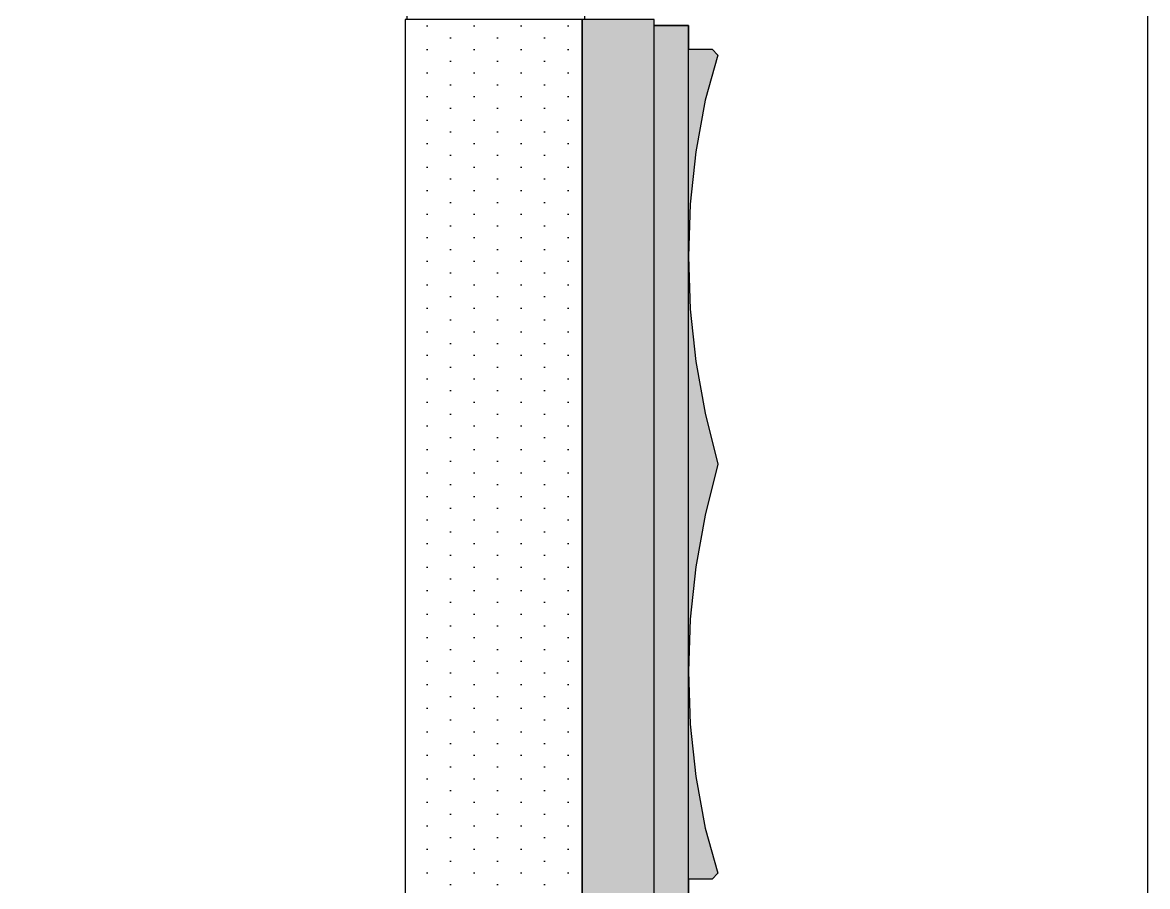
# Model space of a CAD drawing. Header units: millimetres. Extents: x 2519235 to 7246330, y 25937 to 201821.
# Drawn here: x 2751645 to 2753544, y 108125 to 109583 of the extents above; entities that cross this region are included whole.
import ezdxf

# ---------------------------------------------------------------- set-up
doc = ezdxf.new("R2010")
doc.units = ezdxf.units.MM
doc.set_wipeout_variables(frame=1)
for name, color, linetype in [('000 - CONCRETE_COL_CUT_COLOR_1', 7, 'Continuous'), ('000 - CONCRETE_COL_HATCH_', 7, 'Continuous'), ('000 - CONCRETE_COL_WIPEOUT_', 7, 'Continuous'), ('000 - CONCRETE_PRECAST_CUT_COLOR_4', 7, 'Continuous'), ('010 - ASPG_FLASHING_HATCH_', 7, 'Continuous'), ('010 - ASPG_FLASHING_MAIN_COLOR_2', 7, 'Continuous'), ('010 - ASPG_FLASHING_MAIN_COLOR_4', 7, 'Continuous'), ('010 - ASPG_FLASHING_WIPEOUT_', 7, 'Continuous'), ('_PLATE-200', 7, 'Continuous'), ('_Wall-PRECAST', 7, 'Continuous'), ('Xref-PLAN-106.940$0$_Beam', 7, 'Continuous')]:
    doc.layers.add(name, color=color, linetype=linetype)

# ---------------------------------------------------------------- blocks, each defined once
blk = doc.blocks.new('Xref-PLAN-106.940')
at = {"layer": 'Xref-PLAN-106.940$0$_Beam', "color": 7}
for p, q in [((153369.2, 15158.4), (153369.2, 6933.4)), ((153669.2, 15158.4), (153669.2, 6933.4))]:
    blk.add_line(p, q, dxfattribs=at)
blk = doc.blocks.new('*U2089')
at = {"layer": '000 - CONCRETE_COL_HATCH_'}
h = blk.add_hatch(dxfattribs=at)
h.set_pattern_fill('AR-CONC', scale=0.04)
h.set_pattern_definition([(50, (3855.6627, -902246.8257), (7.28738676, -0.63756342), [0.762, -8.382]), (355, (3855.663, -902246.826), (-1.40973686, 7.64227381), [0.6096, -6.705623367]), (100.4514447, (3856.27, -902246.879), (5.877649884, 7.004710076), [0.64760035, -7.123609784]), (46.1842, (3855.663, -902244.794), (10.84316164, -1.68169312), [1.143, -12.573]), (96.6355576, (3856.566, -902244.934), (9.49616536, 9.89704498), [0.97140093, -10.68542433]), (351.1841512, (3855.663, -902244.794), (9.49616536, 9.89704498), [0.91439868, -10.05838928]), (21, (3856.6787, -902245.3017), (6.06457565, -4.090607927), [0.762, -8.382]), (326, (3856.679, -902245.302), (2.472081134, 7.367518645), [0.6096, -6.7056]), (71.451445, (3857.184, -902245.6426), (8.53665677, 3.276910755), [0.64760035, -7.123597504]), (37.5, (3855.6627, -902246.8257), (0.12354413, 3.382201555), [0, -6.62432, 0, -6.8072, 0, -6.731]), (7.5, (3855.6627, -902246.8257), (2.6727865, 4.007222993), [0, -3.88112, 0, -6.47192, 0, -2.5654]), (327.5, (3853.397, -902246.8257), (5.423623807, -0.22914976), [0, -2.54, 0, -7.9248, 0, -10.5156]), (317.5, (3852.381, -902246.8257), (5.925167255, 1.017059641), [0, -3.302, 0, -5.26288, 0, -7.4676])])
h.paths.add_polyline_path([(0, 0), (150, 0), (150, -40), (190, -40), (200, -50), (178.2, -125.9), (162.6, -213.2), (153.1, -301.4), (150, -390), (153.1, -478.6), (162.6, -566.8), (178.2, -654.1), (200, -740), (178.2, -825.9), (162.6, -913.2), (153.1, -1001.4), (150, -1090), (153.1, -1178.6), (162.6, -1266.8), (178.2, -1354.1), (200, -1430), (190, -1440), (150, -1440), (150, -1480), (0, -1480)])
at = {"layer": '000 - CONCRETE_COL_CUT_COLOR_1', "color": 7, "lineweight": -2}
blk.add_lwpolyline([(0, 0), (150, 0), (150, -40), (190, -40), (200, -50), (178.2, -125.9), (162.6, -213.2), (153.1, -301.4), (150, -390), (153.1, -478.6), (162.6, -566.8), (178.2, -654.1), (200, -740), (178.2, -825.9), (162.6, -913.2), (153.1, -1001.4), (150, -1090), (153.1, -1178.6), (162.6, -1266.8), (178.2, -1354.1), (200, -1430), (190, -1440), (150, -1440), (150, -1480), (0, -1480), (0, -1480), (0, -1480), (0, -1480), (0, -1480), (0, -1480), (0, -1480), (0, -1480), (0, -1480), (0, -1480), (0, -1480), (0, -1480), (0, -1480), (0, -1480), (0, -1480), (0, -1480), (0, -1480), (0, -1480), (0, -1480), (0, -1480), (0, -1480), (0, -1480), (0, -1480), (0, -1480)], close=True, dxfattribs=at)
blk = doc.blocks.new('A$C6d15e31b')
at = {"layer": '_PLATE-200', "color": 7}
for points in [[(18050, -9325), (18050, -9525), (17850, -9525), (17850, -9325)], [(18050, -10225), (18050, -10425), (17850, -10425), (17850, -10225)]]:
    blk.add_lwpolyline(points, close=True, dxfattribs=at)
at = {"layer": '_Wall-PRECAST', "color": 7}
for p, q in [((18075, -9135), (18075, -10615)), ((18225, -9135), (18075, -9135)), ((18225, -10615), (18225, -9135)), ((18225, -9175), (18265, -9175)), ((18275, -9185), (18253.2, -9260.9)), ((18265, -9175), (18275, -9185)), ((18253.2, -9260.9), (18237.6, -9348.2)), ((18075, -9325), (18075, -9525)), ((18081, -9325), (18075, -9325)), ((18075, -9325), (18075, -9525)), ((18081, -9325), (18075, -9325)), ((18081, -9325), (18081, -9525)), ((18081, -9325), (18081, -9525)), ((18237.6, -9348.2), (18228.1, -9436.4)), ((18228.1, -9436.4), (18225, -9525)), ((18081, -9525), (18075, -9525)), ((18081, -9525), (18075, -9525)), ((18225, -9525), (18228.1, -9613.6)), ((18228.1, -9613.6), (18237.6, -9701.8)), ((18237.6, -9701.8), (18253.2, -9789.1)), ((18253.2, -9789.1), (18275, -9875)), ((18275, -9875), (18253.2, -9960.9)), ((18253.2, -9960.9), (18237.6, -10048.2)), ((18237.6, -10048.2), (18228.1, -10136.4)), ((18228.1, -10136.4), (18225, -10225)), ((18075, -10225), (18075, -10425)), ((18081, -10225), (18075, -10225)), ((18075, -10225), (18075, -10425)), ((18081, -10225), (18075, -10225)), ((18081, -10225), (18081, -10425)), ((18081, -10225), (18081, -10425)), ((18225, -10225), (18228.1, -10313.6)), ((18228.1, -10313.6), (18237.6, -10401.8)), ((18237.6, -10401.8), (18253.2, -10489.1)), ((18081, -10425), (18075, -10425)), ((18081, -10425), (18075, -10425)), ((18253.2, -10489.1), (18275, -10565)), ((18265, -10575), (18225, -10575)), ((18275, -10565), (18265, -10575))]:
    blk.add_line(p, q, dxfattribs=at)
at = {"color": 7}
blk.add_blockref('Xref-PLAN-106.940', (-135619.3, -23258.4), dxfattribs=at)
at = {"layer": '000 - CONCRETE_PRECAST_CUT_COLOR_4', "color": 7}
blk.add_blockref('*U2089', (18075, -9135), dxfattribs=at)
blk = doc.blocks.new('*U2959')
at = {"color": 7}
blk.add_wipeout([(0, -52), (3000, -52), (3000, -351), (0, -351)], dxfattribs=at).dxf.layer = '010 - ASPG_FLASHING_WIPEOUT_'
at = {"layer": '010 - ASPG_FLASHING_HATCH_'}
h = blk.add_hatch(dxfattribs=at)
h.set_pattern_fill('DOTS', scale=0.5)
h.set_pattern_definition([(0, (0, 0), (19.84375, 39.6875), [0, -39.6875])])
h.paths.add_polyline_path([(0, -52), (3000, -52), (3000, -351), (0, -351)])
at = {"layer": '010 - ASPG_FLASHING_MAIN_COLOR_2', "color": 7}
blk.add_lwpolyline([(0, -52), (3000, -52), (3000, -351), (0, -351)], close=True, dxfattribs=at)
at = {"color": 7}
blk.add_wipeout([(0, 69.3), (3000, 69.3), (3000, -52), (0, -52)], dxfattribs=at).dxf.layer = '010 - ASPG_FLASHING_WIPEOUT_'
at = {"layer": '010 - ASPG_FLASHING_HATCH_'}
h = blk.add_hatch(dxfattribs=at)
h.set_pattern_fill('DOTS', scale=0.1)
h.set_pattern_definition([(0, (0, 0), (3.96875, 7.9375), [0, -7.9375])])
h.paths.add_polyline_path([(0, 69.3), (3000, 69.3), (3000, -52), (0, -52)])
at = {"layer": '010 - ASPG_FLASHING_MAIN_COLOR_4', "color": 7}
blk.add_lwpolyline([(0, 69.3), (3000, 69.3), (3000, -52), (0, -52)], close=True, dxfattribs=at)
blk = doc.blocks.new('W-1-PP17-ENT1_REV03_20260621-000232_LOPF_FLASHING')
at = {"color": 7, "xscale": -1, "rotation": 270}
blk.add_blockref('*U2959', (18098, -12125), dxfattribs=at)

msp = doc.modelspace()

# ---------------------------------------------------------------- block references
at = {"color": 7}
msp.add_blockref('A$C6d15e31b', (2734544.161, 118712.942), dxfattribs=at)

# ---------------------------------------------------------------- next in the draw order: linework, layer by layer
at = {"layer": 'Defpoints', "color": 7}
msp.add_lwpolyline([(2753544.057, 99626.43), (2714852.039, 99626.43), (2714852.039, 121826.429), (2753544.057, 121826.429)], close=True, dxfattribs=at)

# ---------------------------------------------------------------- next in the draw order: block references
at = {"color": 7}
msp.add_blockref('W-1-PP17-ENT1_REV03_20260621-000232_LOPF_FLASHING', (2734544.161, 118712.942), dxfattribs=at)

doc.saveas('drawing.dxf')
